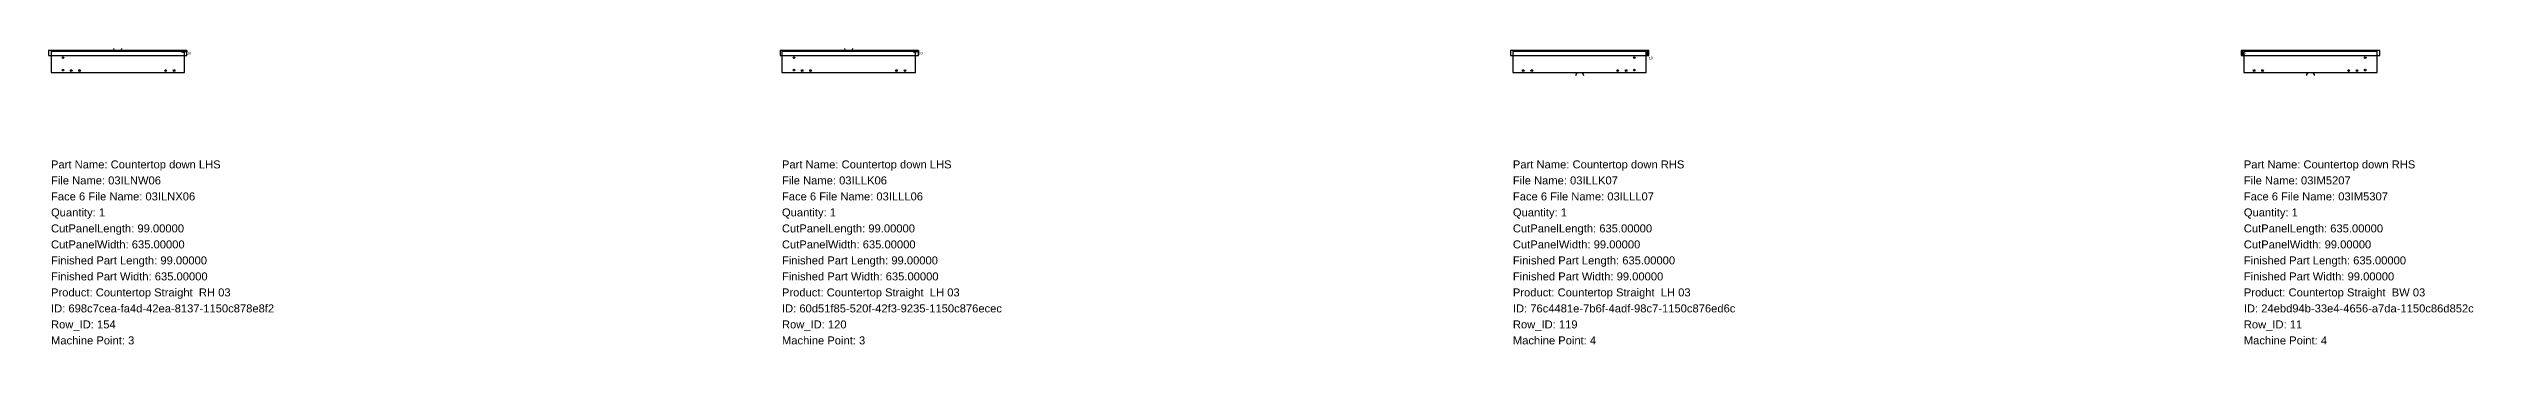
# Model space of a CAD drawing. Header units: inches. Extents: x -15 to 25067, y -1296 to 114.
# Drawn here: x 13522 to 25067, y -1296 to 114 of the extents above; entities that cross this region are included whole.
import ezdxf

# ---------------------------------------------------------------- set-up
doc = ezdxf.new("R2010")
doc.units = ezdxf.units.IN
doc.header["$MEASUREMENT"] = 0
for name, color, linetype in [('BORDER_Z19P0RT1001', 7, 'Continuous'), ('NESTTEXT', 1, 'Continuous'), ('PLINEDIRECTION', 6, 'Continuous'), ('ROUTE_Z10P0LT1001', 7, 'Continuous'), ('VBORE_Z12P0', 1, 'Continuous')]:
    doc.layers.add(name, color=color, linetype=linetype)
doc.styles.get("Standard").update_dxf_attribs({"font": 'arial.ttf'})

msp = doc.modelspace()

# ---------------------------------------------------------------- linework, layer by layer
at = {"layer": 'BORDER_Z19P0RT1001', "color": 2}
for points in [[(13870.075, 114, -0.4142135624), (13855.075, 99), (13534.4, 99), (13534.4, 0), (14169.4, 0), (14169.4, 99), (13848.725, 99, -0.4142135624), (13833.725, 114)], [(17349.875, 114, -0.4142135624), (17334.875, 99), (17014.2, 99), (17014.2, 0), (17649.2, 0), (17649.2, 99), (17328.525, 99, -0.4142135624), (17313.525, 114)], [(20793.325, -15, -0.4142135624), (20808.325, 0), (21129, 0), (21129, 99), (20494, 99), (20494, 0), (20814.675, 0, -0.4142135624), (20829.675, -15)], [(24273.125, -15, -0.4142135624), (24288.125, 0), (24608.8, 0), (24608.8, 99), (23973.8, 99), (23973.8, 0), (24294.475, 0, -0.4142135624), (24309.475, -15)]]:
    msp.add_lwpolyline(points, format="xyb", dxfattribs=at)
at = {"layer": 'PLINEDIRECTION', "color": 6}
for points in [[(14181.4, 104), (14181.4, 97.65), (14156, 97.65), (14168.7, 94.475), (14168.7, 100.825), (14156, 97.65), (14168.7, 96.0625), (14168.7, 99.2375), (14156, 97.65)], [(17664.2, 104), (17664.2, 97.65), (17638.8, 97.65), (17651.5, 94.475), (17651.5, 100.825), (17638.8, 97.65), (17651.5, 96.0625), (17651.5, 99.2375), (17638.8, 97.65)], [(21141, 81), (21134.65, 81), (21134.65, 106.4), (21131.475, 93.7), (21137.825, 93.7), (21134.65, 106.4), (21133.0625, 93.7), (21136.2375, 93.7), (21134.65, 106.4)], [(23961.8, 104), (23968.15, 104), (23968.15, 78.6), (23971.325, 91.3), (23964.975, 91.3), (23968.15, 78.6), (23969.7375, 91.3), (23966.5625, 91.3), (23968.15, 78.6)]]:
    msp.add_lwpolyline(points, dxfattribs=at)
at = {"layer": 'ROUTE_Z10P0LT1001', "color": 1}
for points in [[(14181.4, 104), (13522.4, 104), (13522.4, 81), (14181.4, 81), (14181.4, 104)], [(17664.2, 104), (17005.2, 104), (17005.2, 81), (17664.2, 81), (17664.2, 104)], [(21141, 81), (21141, 104), (20482, 104), (20482, 81), (21141, 81)], [(23961.8, 104), (23961.8, 81), (24620.8, 81), (24620.8, 104), (23961.8, 104)]]:
    msp.add_lwpolyline(points, close=True, dxfattribs=at)
at = {"layer": 'VBORE_Z12P0', "color": 1}
for centre in [(13591.4, 70), (13591.4, 11), (13630.4, 9), (13670.4, 9), (14080.4, 9), (14120.4, 9), (17071.2, 70), (17071.2, 11), (17110.2, 9), (17150.2, 9), (17559.2, 9), (17600.2, 9), (20543, 9), (20584, 9), (20993, 9), (21033, 9), (21072, 70), (21072, 11), (24022.8, 9), (24062.8, 9), (24472.8, 9), (24512.8, 9), (24551.8, 70), (24551.8, 11)]:
    msp.add_circle(centre, 4, dxfattribs=at)

# ---------------------------------------------------------------- texts
at = {"layer": 'NESTTEXT', "color": 1}
for s, p in [('Part Name: Countertop down LHS', (13534.4, -457.2)), ('Part Name: Countertop down LHS', (17014.2, -457.2)), ('Part Name: Countertop down RHS', (20494, -457.2)), ('Part Name: Countertop down RHS', (23973.8, -457.2)), ('File Name: 03ILNW06', (13534.4, -533.4)), ('Face 6 File Name: 03ILNX06', (13534.4, -609.6)), ('File Name: 03ILLK06', (17014.2, -533.4)), ('Face 6 File Name: 03ILLL06', (17014.2, -609.6)), ('File Name: 03ILLK07', (20494, -533.4)), ('Face 6 File Name: 03ILLL07', (20494, -609.6)), ('File Name: 03IM5207', (23973.8, -533.4)), ('Face 6 File Name: 03IM5307', (23973.8, -609.6)), ('Quantity: 1', (13534.4, -685.8)), ('Quantity: 1', (17014.2, -685.8)), ('Quantity: 1', (20494, -685.8)), ('Quantity: 1', (23973.8, -685.8)), ('CutPanelLength: 99.00000', (13534.4, -762)), ('CutPanelWidth: 635.00000', (13534.4, -838.2)), ('CutPanelLength: 99.00000', (17014.2, -762)), ('CutPanelWidth: 635.00000', (17014.2, -838.2)), ('CutPanelLength: 635.00000', (20494, -762)), ('CutPanelWidth: 99.00000', (20494, -838.2)), ('CutPanelLength: 635.00000', (23973.8, -762)), ('CutPanelWidth: 99.00000', (23973.8, -838.2)), ('Finished Part Length: 99.00000', (13534.4, -914.4)), ('Finished Part Length: 99.00000', (17014.2, -914.4)), ('Finished Part Length: 635.00000', (20494, -914.4)), ('Finished Part Length: 635.00000', (23973.8, -914.4)), ('Finished Part Width: 635.00000', (13534.4, -990.6)), ('Product: Countertop Straight  RH 03', (13534.4, -1066.8)), ('Finished Part Width: 635.00000', (17014.2, -990.6)), ('Product: Countertop Straight  LH 03', (17014.2, -1066.8)), ('Finished Part Width: 99.00000', (20494, -990.6)), ('Product: Countertop Straight  LH 03', (20494, -1066.8)), ('Finished Part Width: 99.00000', (23973.8, -990.6)), ('Product: Countertop Straight  BW 03', (23973.8, -1066.8)), ('ID: 698c7cea-fa4d-42ea-8137-1150c878e8f2', (13534.4, -1143)), ('ID: 60d51f85-520f-42f3-9235-1150c876ecec', (17014.2, -1143)), ('ID: 76c4481e-7b6f-4adf-98c7-1150c876ed6c', (20494, -1143)), ('ID: 24ebd94b-33e4-4656-a7da-1150c86d852c', (23973.8, -1143)), ('Row_ID: 154', (13534.4, -1219.2)), ('Machine Point: 3', (13534.4, -1295.4)), ('Row_ID: 120', (17014.2, -1219.2)), ('Machine Point: 3', (17014.2, -1295.4)), ('Row_ID: 119', (20494, -1219.2)), ('Machine Point: 4', (20494, -1295.4)), ('Row_ID: 11', (23973.8, -1219.2)), ('Machine Point: 4', (23973.8, -1295.4))]:
    msp.add_text(s, height=38.1, dxfattribs=at).set_placement(p)
at = {"layer": 'PLINEDIRECTION', "color": 6}
for p in [(14181.4, 85), (17664.2, 85), (21141, 62), (23961.8, 85)]:
    msp.add_text('10', height=12.7, dxfattribs=at).set_placement(p)

doc.saveas('drawing.dxf')
